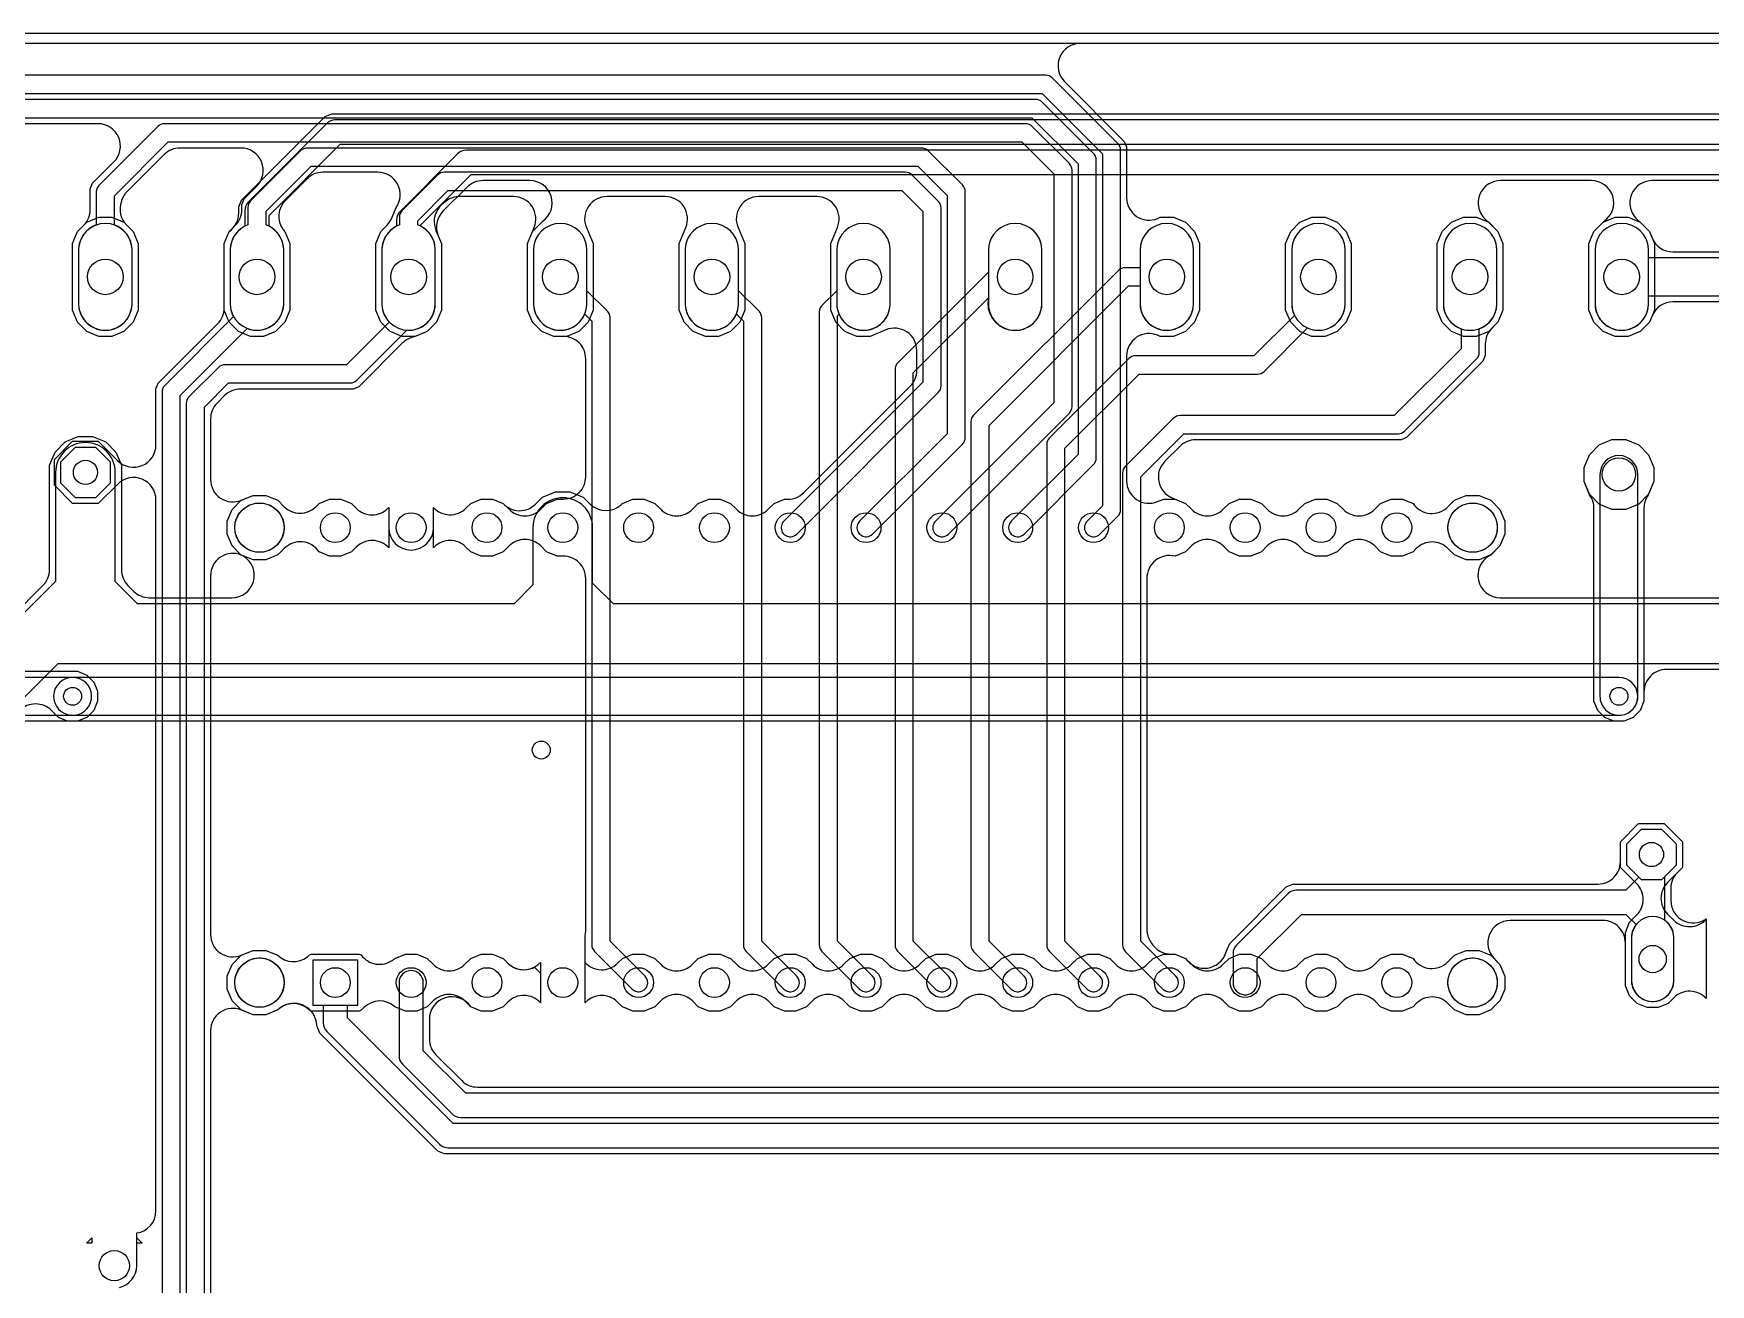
# Model space of a CAD drawing. Header units: millimetres. Extents: x -12 to 258, y 0 to 147.
# Drawn here: x 87.3 to 143.5, y 105.1 to 147 of the extents above; entities that cross this region are included whole.
import ezdxf

# ---------------------------------------------------------------- set-up
doc = ezdxf.new("R2010")
doc.units = ezdxf.units.MM

msp = doc.modelspace()

# ---------------------------------------------------------------- linework, layer by layer
at = {"layer": '16_copper'}
for points in [[(238.923, 146.67), (187.217, 146.67, 0.633248), (186.637, 145.444), (186.767, 145.285), (186.95, 145.011), (187.106, 144.721), (187.232, 144.416), (187.327, 144.101), (187.341, 144.035), (184.07, 144.035, 0.000022), (184.07, 144.035), (180.799, 144.035), (180.813, 144.101), (180.908, 144.416), (181.034, 144.721), (181.19, 145.011), (181.373, 145.285), (181.503, 145.444, 0.633244), (180.923, 146.67), (55.897, 146.67, 0.414214)], [(90.166, 104.998, 0.349553), (90.748, 105.728), (90.748, 106.823, 0.373256), (91.392, 107.565), (91.392, 131.379, 0.66818), (90.112, 131.909), (89.461, 131.259), (88.599, 131.259), (87.989, 131.869), (87.989, 132.731), (88.599, 133.341), (89.461, 133.341), (90.112, 132.691, 0.66818), (91.392, 133.221), (91.392, 135.101), (91.469, 135.288), (93.457, 137.275, 0.198912), (93.676, 137.806), (93.676, 139.964), (93.844, 140.368, 0.248821), (94.165, 141), (94.165, 141.196), (94.258, 141.42), (97.055, 144.217), (97.279, 144.31), (167.821, 144.31)], [(167.7, 144.106), (97.4, 144.106, 0.198912), (97.113, 143.987), (94.488, 141.362, 0.198912), (94.369, 141.075), (94.369, 140.544, 0.270398), (93.88, 139.784), (93.88, 137.916, 0.115664), (93.991, 137.522), (91.684, 135.216, 0.198912), (91.595, 135), (91.595, 102.026)], [(92.205, 101.9), (92.205, 134.874), (94.451, 137.12, 0.513486), (95.67, 137.916), (95.67, 139.784, 0.270398), (95.181, 140.544), (95.181, 140.907), (97.568, 143.294), (167.532, 143.294)], [(167.2, 143.09), (101.784, 143.09, 0.198912), (101.497, 142.971), (99.568, 141.042, 0.198912), (99.449, 140.755), (99.449, 140.544, 0.270398), (98.96, 139.784), (98.96, 137.916, 0.181188), (99.206, 137.337), (97.774, 135.905), (93.7, 135.905, 0.198912), (93.484, 135.816), (92.497, 134.828, 0.198912), (92.408, 134.613), (92.408, 100.949)], [(93.018, 100.823), (93.018, 134.487), (93.826, 135.295), (97.9, 135.295, 0.198912), (98.116, 135.384), (99.792, 137.061, 0.421945), (100.75, 137.916), (100.75, 139.784, 0.270398), (100.261, 140.544), (100.261, 140.587), (101.952, 142.278), (167.032, 142.278)], [(144.557, 142.074), (141.513, 142.074, 0.130841), (141.132, 141.97), (141.123, 141.965, 0.323266), (140.783, 141.155), (140.785, 141.145), (140.788, 141.135), (140.795, 141.112, 0.166741), (141.085, 140.709), (141.426, 140.368), (141.594, 139.964), (141.594, 137.736), (141.426, 137.332), (141.117, 137.023), (140.714, 136.856), (140.276, 136.856), (139.873, 137.023), (139.564, 137.332), (139.396, 137.736), (139.396, 139.964), (139.564, 140.368), (139.907, 140.711, 0.732902), (139.477, 142.074), (136.433, 142.074, 0.130851), (136.052, 141.97), (136.043, 141.965, 0.323277), (135.703, 141.155), (135.705, 141.145), (135.708, 141.135), (135.715, 141.112, 0.166741), (136.005, 140.709), (136.346, 140.368), (136.514, 139.964), (136.514, 137.736), (136.346, 137.332), (136.143, 137.129, 0.198913), (135.923, 136.598), (135.923, 136.214), (135.846, 136.027), (133.288, 133.469), (133.101, 133.392), (126.221, 133.392, 0.198912), (125.691, 133.172), (125.189, 132.671, 0.534511), (125.433, 131.448), (125.882, 131.261), (126.08, 131.064, 0.414215), (127.14, 131.064), (127.338, 131.261), (127.69, 131.407), (128.07, 131.407), (128.422, 131.261), (128.62, 131.064, 0.414215), (129.68, 131.064), (129.878, 131.261), (130.23, 131.407), (130.61, 131.407), (130.962, 131.261), (131.16, 131.064, 0.414215), (132.22, 131.064), (132.418, 131.261), (132.77, 131.407), (133.15, 131.407), (133.502, 131.261, 0.476012), (134.674, 131.15), (134.889, 131.365), (135.285, 131.529), (135.715, 131.529), (136.111, 131.365), (136.415, 131.061), (136.579, 130.665), (136.579, 130.235), (136.415, 129.839), (136.111, 129.535), (135.715, 129.37), (135.285, 129.37), (134.889, 129.535), (134.674, 129.75, 0.414217), (133.613, 129.75), (133.502, 129.639), (133.15, 129.493), (132.77, 129.493), (132.418, 129.639), (132.22, 129.836, 0.414215), (131.16, 129.836), (130.962, 129.639), (130.61, 129.493), (130.23, 129.493), (129.878, 129.639), (129.68, 129.836, 0.414215), (128.62, 129.836), (128.422, 129.639), (128.07, 129.493), (127.69, 129.493), (127.338, 129.639), (127.14, 129.836, 0.414215), (126.08, 129.836), (125.882, 129.639), (125.53, 129.493, 0.490605), (124.586, 128.743), (124.586, 116.993, 0.151714), (124.719, 116.569), (124.734, 116.546, 0.273938), (125.412, 116.167), (125.53, 116.167), (125.882, 116.021, 0.623568), (127.234, 116.214), (127.363, 116.525), (129.255, 118.417), (129.479, 118.51), (139.699, 118.51, 0.414214), (140.449, 119.26), (140.449, 119.931), (141.059, 120.541), (141.921, 120.541), (142.531, 119.931), (142.531, 119.069), (142.359, 118.897, 0.198913), (142.14, 118.366), (142.14, 117.956, 0.549061), (143.207, 117.277), (143.22, 117.283, 0.037819), (143.32, 117.343), (143.32, 116, 0.000022), (143.32, 116), (143.32, 114.676, 0.427817), (142.236, 114.701), (142.048, 114.514), (141.712, 114.374), (141.348, 114.374), (141.012, 114.514), (140.755, 114.771), (140.616, 115.107), (140.616, 116.54, 0.414214), (139.866, 117.29), (136.757, 117.29, 0.668181), (136.227, 116.01), (136.415, 115.821), (136.579, 115.425), (136.579, 114.995), (136.415, 114.599), (136.111, 114.295), (135.715, 114.131), (135.285, 114.131), (134.889, 114.295), (134.674, 114.51, 0.414217), (133.613, 114.51), (133.502, 114.399), (133.15, 114.253), (132.77, 114.253), (132.418, 114.399), (132.22, 114.596, 0.414215), (131.16, 114.596), (130.962, 114.399), (130.61, 114.253), (130.23, 114.253), (129.878, 114.399), (129.68, 114.596, 0.414215), (128.62, 114.596), (128.422, 114.399), (128.07, 114.253), (127.69, 114.253), (127.338, 114.399), (127.14, 114.596, 0.414215), (126.08, 114.596), (125.882, 114.399), (125.53, 114.253), (125.15, 114.253), (124.798, 114.399), (124.6, 114.596, 0.414215), (123.54, 114.596), (123.342, 114.399), (122.99, 114.253), (122.61, 114.253), (122.258, 114.399), (122.06, 114.596, 0.414215), (121, 114.596), (120.802, 114.399), (120.45, 114.253), (120.07, 114.253), (119.718, 114.399), (119.52, 114.596, 0.414215), (118.46, 114.596), (118.262, 114.399), (117.91, 114.253), (117.53, 114.253), (117.178, 114.399), (116.98, 114.596, 0.414215), (115.92, 114.596), (115.722, 114.399), (115.37, 114.253), (114.99, 114.253), (114.638, 114.399), (114.44, 114.596, 0.414215), (113.38, 114.596), (113.182, 114.399), (112.83, 114.253), (112.45, 114.253), (112.098, 114.399), (111.9, 114.596, 0.414215), (110.84, 114.596), (110.642, 114.399), (110.29, 114.253), (109.91, 114.253), (109.558, 114.399), (109.36, 114.596, 0.414215), (108.3, 114.596), (108.102, 114.399), (107.75, 114.253), (107.37, 114.253), (107.018, 114.399), (106.856, 114.56, 0.414216), (105.796, 114.56), (105.77, 114.534), (105.77, 115.21, 0.000022), (105.77, 115.21), (105.77, 116.797, 0.057491), (105.79, 116.968), (105.79, 128.743, 0.414214), (105.04, 129.493), (104.83, 129.493), (104.478, 129.639), (104.28, 129.836, 0.414215), (103.22, 129.836), (103.022, 129.639), (102.67, 129.493), (102.29, 129.493), (101.938, 129.639), (101.776, 129.8, 0.414216), (100.716, 129.8), (100.69, 129.774), (100.69, 130.45, 0.000022), (100.69, 130.45), (100.69, 131.126, 0.4284), (101.776, 131.1), (101.938, 131.261), (102.29, 131.407), (102.67, 131.407), (103.022, 131.261), (103.22, 131.064, 0.414215), (104.28, 131.064), (104.478, 131.261), (104.83, 131.407), (105.04, 131.407, 0.414214), (105.79, 132.157), (105.79, 136.106, 0.414214), (105.04, 136.856), (104.716, 136.856), (104.313, 137.023), (104.004, 137.332), (103.836, 137.736), (103.836, 139.964), (104.004, 140.368), (104.347, 140.711, 0.732907), (103.917, 142.074), (102.347, 142.074, 0.198912), (101.817, 141.855), (101.007, 141.045, 0.303348), (100.844, 140.227), (100.954, 139.964), (100.954, 137.736), (100.786, 137.332), (100.477, 137.023), (100.038, 136.841, 0.117118), (99.717, 136.691), (99.685, 136.665, 0.01376), (99.655, 136.636), (98.188, 135.169), (98.001, 135.092), (94.221, 135.092, 0.198911), (93.691, 134.872), (93.44, 134.622, 0.198914), (93.221, 134.092), (93.221, 132.062, 0.534512), (94.258, 131.369), (94.645, 131.529), (95.075, 131.529), (95.471, 131.365), (95.686, 131.15, 0.414217), (96.747, 131.15), (96.858, 131.261), (97.21, 131.407), (97.59, 131.407), (97.942, 131.261), (98.104, 131.1, 0.414215), (99.164, 131.1), (99.19, 131.126), (99.19, 130.45, 0.000022), (99.19, 130.45), (99.19, 129.774, 0.4284), (98.104, 129.8), (97.942, 129.639), (97.59, 129.493), (97.21, 129.493), (96.858, 129.639, 0.476012), (95.686, 129.75), (95.471, 129.535), (95.075, 129.37), (94.645, 129.37), (94.258, 129.531, 0.534512), (93.221, 128.838), (93.221, 116.822, 0.534512), (94.258, 116.129), (94.645, 116.289), (95.075, 116.289), (95.473, 116.125, 0.378581), (96.465, 116.076), (96.516, 116.121, 0.006723), (96.531, 116.136), (96.606, 116.167), (98.194, 116.167), (98.269, 116.136, 0.415875), (99.326, 115.966), (99.349, 115.981, 0.019134), (99.394, 116.02), (99.75, 116.167), (100.13, 116.167), (100.482, 116.021), (100.68, 115.824, 0.414215), (101.74, 115.824), (101.938, 116.021), (102.29, 116.167), (102.67, 116.167), (103.022, 116.021), (103.184, 115.86, 0.315701), (104.032, 115.712), (104.056, 115.723, 0.020237), (104.084, 115.714), (104.27, 115.529), (104.27, 115.21, 0.000022), (104.27, 115.21), (104.27, 114.534, 0.4284), (103.184, 114.56), (103.022, 114.399), (102.67, 114.253), (102.29, 114.253), (101.938, 114.399), (101.74, 114.596, 0.414215), (100.68, 114.596), (100.482, 114.399), (100.13, 114.253), (99.75, 114.253), (99.394, 114.4, 0.399949), (98.361, 114.375), (98.269, 114.284), (98.194, 114.253), (96.606, 114.253), (96.531, 114.284, 0.384991), (95.527, 114.344), (95.475, 114.299), (95.472, 114.295), (95.075, 114.131), (94.645, 114.131), (94.258, 114.291, 0.534512), (93.221, 113.598), (93.221, 100.722)]]:
    msp.add_lwpolyline(points, format="xyb", dxfattribs=at)
for points in [[(89.476, 136.856), (89.073, 137.023), (88.764, 137.332), (88.596, 137.736), (88.596, 139.964), (88.764, 140.368), (89.073, 140.677), (89.476, 140.844), (89.914, 140.844), (90.317, 140.677), (90.626, 140.368), (90.794, 139.964), (90.794, 137.736), (90.626, 137.332), (90.317, 137.023), (89.914, 136.856)], [(89.868, 131.953), (89.868, 132.647), (89.377, 133.138), (88.683, 133.138), (88.192, 132.647), (88.192, 131.953), (88.683, 131.462), (89.377, 131.462)], [(98.154, 115.964), (96.646, 115.964), (96.646, 114.456), (98.154, 114.456)], [(89.069, 106.478), (89.098, 106.517), (89.209, 106.628), (89.248, 106.657), (89.248, 106.478)]]:
    msp.add_lwpolyline(points, close=True, dxfattribs=at)
for points in [[(89.812, 137.066, 0.363971), (90.59, 137.916), (90.59, 139.784, 0.957293), (88.8, 139.784), (88.8, 137.916), (88.806, 137.838), (88.82, 137.761), (88.84, 137.685), (88.867, 137.612), (88.9, 137.541), (88.939, 137.473), (88.984, 137.409), (89.034, 137.349), (89.09, 137.294), (89.149, 137.244), (89.213, 137.199), (89.281, 137.16), (89.352, 137.127), (89.426, 137.1), (89.501, 137.08), (89.578, 137.066), (89.656, 137.059), (89.734, 137.059)], [(107.583, 114.906, 0.641754), (107.776, 115.426), (106.603, 116.598), (106.603, 137.487, 0.198912), (106.514, 137.703), (105.83, 138.386), (105.83, 139.784, 0.957293), (104.04, 139.784), (104.04, 137.916, 0.795461), (105.756, 137.598), (105.993, 137.361), (105.993, 116.472, 0.198912), (106.082, 116.256), (107.344, 114.994), (107.377, 114.966), (107.414, 114.942), (107.454, 114.924), (107.496, 114.912), (107.539, 114.906)], [(112.663, 114.906, 0.641754), (112.856, 115.426), (111.683, 116.598), (111.683, 137.487, 0.198912), (111.594, 137.703), (110.91, 138.386), (110.91, 139.784, 0.957293), (109.12, 139.784), (109.12, 137.916, 0.795461), (110.836, 137.598), (111.073, 137.361), (111.073, 116.472, 0.198912), (111.162, 116.256), (112.424, 114.994), (112.457, 114.966), (112.494, 114.942), (112.534, 114.924), (112.576, 114.912), (112.619, 114.906)], [(115.203, 114.906, 0.641754), (115.396, 115.426), (114.223, 116.598), (114.223, 137.547), (114.274, 137.598, 0.795461), (115.99, 137.916), (115.99, 139.784, 0.957293), (114.2, 139.784), (114.2, 138.386), (113.702, 137.889, 0.198912), (113.613, 137.673), (113.613, 116.472, 0.198912), (113.702, 116.256), (114.964, 114.994), (114.997, 114.966), (115.034, 114.942), (115.074, 114.924), (115.116, 114.912), (115.159, 114.906)], [(117.743, 114.906, 0.641754), (117.936, 115.426), (116.763, 116.598), (116.763, 135.632), (119.28, 138.149, 0.997581), (121.05, 137.761), (121.064, 137.838), (121.07, 137.916), (121.07, 139.784, 0.957293), (119.28, 139.784), (119.28, 139.011), (116.242, 135.974, 0.198912), (116.153, 135.758), (116.153, 116.472, 0.198912), (116.242, 116.256), (117.504, 114.994), (117.537, 114.966), (117.574, 114.942), (117.614, 114.924), (117.656, 114.912), (117.699, 114.906)], [(120.283, 114.906, 0.641754), (120.476, 115.426), (119.303, 116.598), (119.303, 133.872), (123.976, 138.545), (124.36, 138.545), (124.36, 137.916, 0.957293), (126.15, 137.916), (126.15, 139.784, 0.957293), (124.36, 139.784), (124.36, 139.155), (123.85, 139.155, 0.198912), (123.634, 139.066), (118.782, 134.214, 0.198912), (118.693, 133.998), (118.693, 116.472, 0.198912), (118.782, 116.256), (120.044, 114.994), (120.077, 114.966), (120.114, 114.942), (120.154, 114.924), (120.196, 114.912), (120.239, 114.906)], [(122.823, 114.906, 0.641754), (123.016, 115.426), (121.843, 116.598), (121.843, 133.112), (124.326, 135.595), (128.3, 135.595, 0.198912), (128.516, 135.684), (129.969, 137.138, 0.529759), (131.23, 137.916), (131.23, 139.784, 0.957293), (129.44, 139.784), (129.44, 137.916, 0.103091), (129.53, 137.561), (128.174, 136.205), (124.2, 136.205, 0.198912), (123.984, 136.116), (121.322, 133.454, 0.198912), (121.233, 133.238), (121.233, 116.472, 0.198912), (121.322, 116.256), (122.584, 114.994), (122.617, 114.966), (122.654, 114.942), (122.694, 114.924), (122.736, 114.912), (122.779, 114.906)], [(125.363, 114.906, 0.641754), (125.556, 115.426), (124.383, 116.598), (124.383, 132.152), (125.826, 133.595), (133, 133.595, 0.198912), (133.216, 133.684), (135.631, 136.099, 0.198912), (135.72, 136.315), (135.72, 137.113, 0.303811), (136.31, 137.916), (136.31, 139.784, 0.957293), (134.52, 139.784), (134.52, 137.916, 0.303811), (135.11, 137.113), (135.11, 136.441), (132.874, 134.205), (125.7, 134.205, 0.198912), (125.484, 134.116), (123.862, 132.494, 0.198912), (123.773, 132.278), (123.773, 116.472, 0.198912), (123.862, 116.256), (125.124, 114.994), (125.157, 114.966), (125.194, 114.942), (125.234, 114.924), (125.276, 114.912), (125.319, 114.906)], [(140.612, 137.066, 0.363971), (141.39, 137.916), (141.39, 139.784, 0.957293), (139.6, 139.784), (139.6, 137.916), (139.606, 137.838), (139.62, 137.761), (139.64, 137.685), (139.667, 137.612), (139.7, 137.541), (139.739, 137.473), (139.784, 137.409), (139.834, 137.349), (139.89, 137.294), (139.949, 137.244), (140.013, 137.199), (140.081, 137.16), (140.152, 137.127), (140.226, 137.1), (140.301, 137.08), (140.378, 137.066), (140.456, 137.059), (140.534, 137.059)], [(140.233, 123.962), (139.925, 124.089), (139.689, 124.325), (139.562, 124.633), (139.562, 131.105, 0.072969), (139.53, 131.321), (139.521, 131.347, 0.072585), (139.419, 131.544), (139.232, 131.998), (139.232, 132.462), (139.409, 132.892), (139.738, 133.221), (140.168, 133.398), (140.632, 133.398), (141.062, 133.221), (141.391, 132.892), (141.568, 132.462), (141.568, 131.998), (141.38, 131.543, 0.157449), (141.238, 131.105), (141.238, 124.633), (141.111, 124.325), (140.875, 124.089), (140.567, 123.962)], [(140.473, 124.169, 0.380649), (141.035, 124.8), (141.035, 132.23, 1), (139.765, 132.23), (139.765, 124.8), (139.768, 124.737), (139.777, 124.675), (139.793, 124.614), (139.814, 124.555), (139.842, 124.498), (139.874, 124.444), (139.912, 124.394), (139.955, 124.347), (140.002, 124.305), (140.053, 124.268), (140.107, 124.237), (140.164, 124.21), (140.224, 124.19), (140.285, 124.175), (140.348, 124.167), (140.411, 124.165)], [(88.663, 124.168, 0.951582), (88.6, 125.435), (81.563, 125.435), (80.471, 126.527), (80.471, 127.486, 1), (79.201, 127.486), (79.201, 126.264, 0.198912), (79.387, 125.815), (80.851, 124.351, 0.198912), (81.3, 124.165), (88.6, 124.165)], [(142.328, 119.153), (142.328, 119.847), (141.837, 120.338), (141.143, 120.338), (140.652, 119.847), (140.652, 119.153), (141.065, 118.74), (140.632, 118.306), (129.6, 118.306, 0.198912), (129.313, 118.187), (127.593, 116.467, 0.198912), (127.474, 116.18), (127.474, 115.21, 0.920803), (128.281, 115.143), (128.286, 115.21), (128.286, 116.012), (129.768, 117.494), (140.632, 117.494), (140.972, 117.153, 0.156459), (140.819, 116.746), (140.819, 115.254, 0.952081), (142.241, 115.254), (142.241, 116.746, 0.224558), (141.954, 117.283), (141.936, 117.295), (141.936, 118.761)]]:
    msp.add_lwpolyline(points, format="xyb", close=True, dxfattribs=at)
msp.add_lwpolyline([(81.958, 125.638), (88.767, 125.638), (89.075, 125.511), (89.311, 125.275), (89.438, 124.967), (89.438, 124.633), (89.311, 124.325), (89.075, 124.089), (88.767, 123.962), (81.133, 123.962)], dxfattribs=at)
at = {"layer": '1_copper'}
for points in [[(180.923, 146.67), (122.359, 146.67, 0.668179), (121.829, 145.389), (123.831, 143.388), (123.908, 143.201), (123.908, 141.499, 0.534514), (124.945, 140.806), (125.036, 140.844), (125.474, 140.844), (125.877, 140.677), (126.186, 140.368), (126.354, 139.964), (126.354, 137.736), (126.186, 137.332), (125.877, 137.023), (125.474, 136.856), (125.036, 136.856), (124.945, 136.894, 0.534514), (123.908, 136.201), (123.908, 132.015, 0.534514), (124.945, 131.322), (125.15, 131.407), (125.53, 131.407), (125.882, 131.261), (126.08, 131.064, 0.414215), (127.14, 131.064), (127.338, 131.261), (127.69, 131.407), (128.07, 131.407), (128.422, 131.261), (128.62, 131.064, 0.414215), (129.68, 131.064), (129.878, 131.261), (130.23, 131.407), (130.61, 131.407), (130.962, 131.261), (131.16, 131.064, 0.414215), (132.22, 131.064), (132.418, 131.261), (132.77, 131.407), (133.15, 131.407), (133.502, 131.261, 0.476012), (134.674, 131.15), (134.889, 131.365), (135.285, 131.529), (135.715, 131.529), (136.111, 131.365), (136.415, 131.061), (136.579, 130.665), (136.579, 130.235), (136.415, 129.839), (136.109, 129.533, 0.802726), (136.426, 128.103), (175.939, 128.103)], [(81.826, 144.995), (121.074, 144.995), (123.095, 142.974), (123.095, 131.176), (122.584, 130.666), (122.556, 130.633), (122.532, 130.596), (122.514, 130.556), (122.502, 130.514), (122.496, 130.471), (122.496, 130.427), (122.502, 130.384), (122.515, 130.343), (122.533, 130.303), (122.557, 130.266), (122.585, 130.233), (122.619, 130.205), (122.655, 130.182), (122.695, 130.164), (122.737, 130.152), (122.78, 130.146), (122.824, 130.146, 0.178544), (123.016, 130.234), (123.616, 130.834, 0.198912), (123.705, 131.05), (123.705, 143.1, 0.198912), (123.616, 143.316), (121.416, 145.516, 0.198912), (121.2, 145.605), (81.7, 145.605, 0.198912)], [(86.513, 144.182), (120.737, 144.182), (122.282, 142.637), (122.282, 132.903), (120.044, 130.666), (120.016, 130.633), (119.992, 130.596), (119.974, 130.556), (119.962, 130.514), (119.956, 130.471), (119.956, 130.427), (119.962, 130.384), (119.975, 130.343), (119.993, 130.303), (120.017, 130.266), (120.045, 130.233), (120.079, 130.205), (120.115, 130.182), (120.155, 130.164), (120.197, 130.152), (120.24, 130.146), (120.284, 130.146, 0.178544), (120.476, 130.234), (122.803, 132.562, 0.198912), (122.892, 132.777), (122.892, 142.763, 0.198912), (122.803, 142.979), (121.079, 144.703, 0.198912), (120.863, 144.792), (86.387, 144.792, 0.198912)], [(86.575, 127.476), (87.607, 128.509, 0.198912), (87.827, 129.039), (87.827, 132.539), (88.01, 132.982), (88.348, 133.32), (88.791, 133.503), (89.269, 133.503), (89.712, 133.32), (90.05, 132.982), (90.233, 132.539), (90.233, 129.039, 0.198912), (90.453, 128.509), (90.639, 128.323, 0.198912), (91.169, 128.103), (93.934, 128.103, 0.755527), (94.328, 129.491), (94.308, 129.503, 0.020392), (94.251, 129.532), (93.945, 129.839), (93.781, 130.235), (93.781, 130.665), (93.945, 131.061), (94.249, 131.365), (94.645, 131.529), (95.075, 131.529), (95.471, 131.365), (95.686, 131.15, 0.414217), (96.747, 131.15), (96.858, 131.261), (97.21, 131.407), (97.59, 131.407), (97.942, 131.261), (98.104, 131.1, 0.414215), (99.164, 131.1), (99.19, 131.126), (99.19, 130.45, 0.996286), (100.69, 130.444), (100.69, 130.45), (100.69, 131.126, 0.4284), (101.776, 131.1), (101.938, 131.261), (102.29, 131.407), (102.67, 131.407), (103.022, 131.261, 0.427255), (104.106, 131.238), (104.338, 131.47), (104.781, 131.653), (105.259, 131.653), (105.702, 131.47), (105.934, 131.238, 0.408723), (106.984, 131.228), (106.99, 131.234, 0.012354), (107.018, 131.261), (107.37, 131.407), (107.75, 131.407), (108.102, 131.261), (108.3, 131.064, 0.414215), (109.36, 131.064), (109.558, 131.261), (109.91, 131.407), (110.29, 131.407), (110.642, 131.261), (110.84, 131.064, 0.414215), (111.9, 131.064), (112.098, 131.261), (112.45, 131.407, 0.239987), (113.098, 131.627), (116.66, 135.188, 0.198912), (116.879, 135.718), (116.879, 136.382, 0.534511), (115.842, 137.075), (115.314, 136.856), (114.876, 136.856), (114.473, 137.023), (114.164, 137.332), (113.996, 137.736), (113.996, 139.964), (114.22, 140.504, 0.534511), (113.527, 141.541), (111.583, 141.541, 0.534511), (110.89, 140.504), (111.114, 139.964), (111.114, 137.736), (110.946, 137.332), (110.637, 137.023), (110.234, 136.856), (109.796, 136.856), (109.393, 137.023), (109.084, 137.332), (108.916, 137.736), (108.916, 139.964), (109.14, 140.504, 0.534511), (108.447, 141.541), (106.503, 141.541, 0.534511), (105.81, 140.504), (106.034, 139.964), (106.034, 137.736), (105.866, 137.332), (105.557, 137.023), (105.154, 136.856), (104.716, 136.856), (104.313, 137.023), (104.004, 137.332), (103.836, 137.736), (103.836, 139.964), (104.06, 140.504, 0.534511), (103.367, 141.541), (101.57, 141.541, 0.170193), (101.102, 141.376), (101.07, 141.35, 0.371978), (100.773, 140.4), (100.954, 139.964), (100.954, 137.736), (100.786, 137.332), (100.477, 137.023), (100.074, 136.856), (99.636, 136.856), (99.233, 137.023), (98.924, 137.332), (98.756, 137.736), (98.756, 139.964), (98.924, 140.368), (99.127, 140.571, 0.111873), (99.304, 140.853), (99.435, 141.169, 0.609457), (98.825, 142.354), (96.983, 142.354, 0.198912), (96.452, 142.134), (95.727, 141.408, 0.366668), (95.647, 140.442), (95.663, 140.42, 0.020819), (95.705, 140.371), (95.874, 139.964), (95.874, 137.736), (95.706, 137.332), (95.397, 137.023), (94.994, 136.856), (94.556, 136.856), (94.153, 137.023), (93.844, 137.332), (93.676, 137.736), (93.676, 139.964), (93.844, 140.368), (94.047, 140.571, 0.198912), (94.267, 141.102), (94.267, 141.276), (94.344, 141.463), (94.768, 141.886, 0.66818), (94.237, 143.166), (92.195, 143.166, 0.198912), (91.665, 142.947), (90.423, 141.704, 0.119045), (90.239, 141.404), (90.232, 141.377, 0.295778), (90.423, 140.571), (90.626, 140.368), (90.794, 139.964), (90.794, 137.736), (90.626, 137.332), (90.317, 137.023), (89.914, 136.856), (89.476, 136.856), (89.073, 137.023), (88.764, 137.332), (88.596, 137.736), (88.596, 139.964), (88.764, 140.368), (88.967, 140.571, 0.198912), (89.187, 141.102), (89.187, 141.796), (89.264, 141.983), (89.98, 142.699, 0.66818), (89.45, 143.979), (86.908, 143.979, 0.198912)], [(143.861, 138.012), (142.209, 138.012, 0.303347), (141.516, 137.549), (141.426, 137.332), (141.117, 137.023), (140.714, 136.856), (140.276, 136.856), (139.873, 137.023), (139.564, 137.332), (139.396, 137.736), (139.396, 139.964), (139.564, 140.368), (139.873, 140.677), (140.276, 140.844), (140.714, 140.844), (141.117, 140.677), (141.426, 140.368), (141.516, 140.151, 0.303347), (142.209, 139.688), (143.861, 139.688, 0.303347)], [(144.68, 139.485), (141.39, 139.485), (141.39, 139.784, 0.957293), (139.6, 139.784), (139.6, 137.916, 0.957293), (141.39, 137.916), (141.39, 138.215), (144.68, 138.215)], [(175.7, 127.9), (106.714, 127.9), (106.02, 128.594), (106.02, 130.45, 1), (104.02, 130.45), (104.02, 128.534), (103.386, 127.9), (90.774, 127.9), (90.03, 128.644), (90.03, 132.3, 1), (88.03, 132.3), (88.03, 128.644), (81.893, 122.507, 0.198912)], [(147.157, 125.697), (141.988, 125.697, 0.414214), (141.238, 124.947), (141.238, 124.633), (141.111, 124.325), (140.875, 124.089), (140.567, 123.962), (88.433, 123.962), (88.125, 124.089), (87.888, 124.326, 0.414214), (86.828, 124.326)], [(166.116, 109.474), (101.058, 109.474), (100.834, 109.567), (96.883, 113.518), (96.789, 113.745, 0.085384), (96.736, 113.994), (96.725, 114.019, 0.515225), (95.527, 114.344), (95.475, 114.299), (95.472, 114.295), (95.075, 114.131), (94.645, 114.131), (94.249, 114.295), (93.945, 114.599), (93.781, 114.995), (93.781, 115.425), (93.945, 115.821), (94.249, 116.125), (94.645, 116.289), (95.075, 116.289), (95.473, 116.125, 0.378581), (96.465, 116.076), (96.516, 116.121, 0.006723), (96.531, 116.136), (96.606, 116.167), (98.194, 116.167), (98.269, 116.136, 0.415875), (99.326, 115.966), (99.349, 115.981, 0.019346), (99.395, 116.02), (99.75, 116.167), (100.13, 116.167), (100.482, 116.021), (100.68, 115.824, 0.414215), (101.74, 115.824), (101.938, 116.021), (102.29, 116.167), (102.67, 116.167), (103.022, 116.021), (103.184, 115.86, 0.414215), (104.244, 115.86), (104.27, 115.886), (104.27, 115.21, 0.000022), (104.27, 115.21), (104.27, 114.534, 0.4284), (103.184, 114.56), (103.022, 114.399), (102.67, 114.253), (102.29, 114.253), (101.938, 114.399, 0.74332), (100.55, 113.976), (100.55, 113.323, 0.198912), (100.769, 112.793), (101.633, 111.929, 0.198912), (102.163, 111.71), (167.221, 111.71)], [(166.679, 110.49), (101.347, 110.49), (97.806, 114.031), (97.806, 114.456), (98.154, 114.456), (98.154, 115.964), (96.646, 115.964), (96.646, 114.456), (96.994, 114.456), (96.994, 113.863, 0.198912), (97.113, 113.576), (100.892, 109.797, 0.198912), (101.179, 109.678), (166.511, 109.678)], [(167.1, 111.506), (101.768, 111.506), (100.346, 112.928), (100.346, 115.21, 1), (99.534, 115.21), (99.534, 112.76, 0.198912), (99.653, 112.473), (101.313, 110.813, 0.198912), (101.6, 110.694), (166.932, 110.694)]]:
    msp.add_lwpolyline(points, format="xyb", dxfattribs=at)
for points in [[(117.744, 130.146, 0.178544), (117.936, 130.234), (121.99, 134.289, 0.198912), (122.079, 134.504), (122.079, 142.427, 0.198912), (121.99, 142.642), (120.742, 143.89, 0.198912), (120.527, 143.979), (91.674, 143.979, 0.198912), (91.459, 143.89), (89.479, 141.911, 0.198912), (89.39, 141.695), (89.39, 140.587, 0.303811), (88.8, 139.784), (88.8, 137.916, 0.957293), (90.59, 137.916), (90.59, 139.784, 0.303811), (90, 140.587), (90, 141.569), (91.801, 143.37), (120.4, 143.37), (121.47, 142.3), (121.47, 134.631), (117.504, 130.666), (117.476, 130.633), (117.452, 130.596), (117.434, 130.556), (117.422, 130.514), (117.416, 130.471), (117.416, 130.427), (117.422, 130.384), (117.435, 130.343), (117.453, 130.303), (117.477, 130.266), (117.505, 130.233), (117.539, 130.205), (117.575, 130.182), (117.615, 130.164), (117.657, 130.152), (117.7, 130.146)], [(115.204, 130.146, 0.178544), (115.396, 130.234), (118.416, 133.254, 0.198912), (118.505, 133.47), (118.505, 141.7, 0.198912), (118.416, 141.916), (117.254, 143.077, 0.198912), (117.038, 143.166), (96.462, 143.166, 0.198912), (96.246, 143.077), (94.559, 141.391, 0.198912), (94.47, 141.175), (94.47, 140.587, 0.303811), (93.88, 139.784), (93.88, 137.916, 0.957293), (95.67, 137.916), (95.67, 139.784, 0.303811), (95.08, 140.587), (95.08, 141.049), (96.588, 142.557), (116.912, 142.557), (117.895, 141.574), (117.895, 133.596), (114.964, 130.666), (114.936, 130.633), (114.912, 130.596), (114.894, 130.556), (114.882, 130.514), (114.876, 130.471), (114.876, 130.427), (114.882, 130.384), (114.895, 130.343), (114.913, 130.303), (114.937, 130.266), (114.965, 130.233), (114.999, 130.205), (115.035, 130.182), (115.075, 130.164), (115.117, 130.152), (115.16, 130.146)], [(112.664, 130.146, 0.178544), (112.856, 130.234), (117.603, 134.982, 0.198912), (117.692, 135.197), (117.692, 141.162, 0.198912), (117.603, 141.377), (116.716, 142.264, 0.198912), (116.5, 142.354), (101.049, 142.354, 0.198912), (100.833, 142.264), (99.639, 141.071, 0.198912), (99.55, 140.855), (99.55, 140.587, 0.303811), (98.96, 139.784), (98.96, 137.916, 0.957293), (100.75, 137.916), (100.75, 139.784, 0.303811), (100.16, 140.587), (100.16, 140.729), (101.175, 141.744), (116.374, 141.744), (117.082, 141.035), (117.082, 135.323), (112.424, 130.666), (112.396, 130.633), (112.372, 130.596), (112.354, 130.556), (112.342, 130.514), (112.336, 130.471), (112.336, 130.427), (112.342, 130.384), (112.355, 130.343), (112.373, 130.303), (112.397, 130.266), (112.425, 130.233), (112.459, 130.205), (112.495, 130.182), (112.535, 130.164), (112.577, 130.152), (112.62, 130.146)], [(105.052, 137.066, 0.363971), (105.83, 137.916), (105.83, 139.784, 0.957293), (104.04, 139.784), (104.04, 137.916), (104.046, 137.838), (104.06, 137.761), (104.08, 137.685), (104.107, 137.612), (104.14, 137.541), (104.179, 137.473), (104.224, 137.409), (104.274, 137.349), (104.33, 137.294), (104.389, 137.244), (104.453, 137.199), (104.521, 137.16), (104.592, 137.127), (104.666, 137.1), (104.741, 137.08), (104.818, 137.066), (104.896, 137.059), (104.974, 137.059)], [(110.132, 137.066, 0.363971), (110.91, 137.916), (110.91, 139.784, 0.957293), (109.12, 139.784), (109.12, 137.916), (109.126, 137.838), (109.14, 137.761), (109.16, 137.685), (109.187, 137.612), (109.22, 137.541), (109.259, 137.473), (109.304, 137.409), (109.354, 137.349), (109.41, 137.294), (109.469, 137.244), (109.533, 137.199), (109.601, 137.16), (109.672, 137.127), (109.746, 137.1), (109.821, 137.08), (109.898, 137.066), (109.976, 137.059), (110.054, 137.059)], [(115.212, 137.066, 0.363971), (115.99, 137.916), (115.99, 139.784, 0.957293), (114.2, 139.784), (114.2, 137.916), (114.206, 137.838), (114.22, 137.761), (114.24, 137.685), (114.267, 137.612), (114.3, 137.541), (114.339, 137.473), (114.384, 137.409), (114.434, 137.349), (114.49, 137.294), (114.549, 137.244), (114.613, 137.199), (114.681, 137.16), (114.752, 137.127), (114.826, 137.1), (114.901, 137.08), (114.978, 137.066), (115.056, 137.059), (115.134, 137.059)], [(120.292, 137.066, 0.363971), (121.07, 137.916), (121.07, 139.784, 0.957293), (119.28, 139.784), (119.28, 137.916), (119.286, 137.838), (119.3, 137.761), (119.32, 137.685), (119.347, 137.612), (119.38, 137.541), (119.419, 137.473), (119.464, 137.409), (119.514, 137.349), (119.57, 137.294), (119.629, 137.244), (119.693, 137.199), (119.761, 137.16), (119.832, 137.127), (119.906, 137.1), (119.981, 137.08), (120.058, 137.066), (120.136, 137.059), (120.214, 137.059)], [(125.372, 137.066, 0.363971), (126.15, 137.916), (126.15, 139.784, 0.957293), (124.36, 139.784), (124.36, 137.916), (124.366, 137.838), (124.38, 137.761), (124.4, 137.685), (124.427, 137.612), (124.46, 137.541), (124.499, 137.473), (124.544, 137.409), (124.594, 137.349), (124.65, 137.294), (124.709, 137.244), (124.773, 137.199), (124.841, 137.16), (124.912, 137.127), (124.986, 137.1), (125.061, 137.08), (125.138, 137.066), (125.216, 137.059), (125.294, 137.059)], [(130.452, 137.066, 0.363971), (131.23, 137.916), (131.23, 139.784, 0.957293), (129.44, 139.784), (129.44, 137.916), (129.446, 137.838), (129.46, 137.761), (129.48, 137.685), (129.507, 137.612), (129.54, 137.541), (129.579, 137.473), (129.624, 137.409), (129.674, 137.349), (129.73, 137.294), (129.789, 137.244), (129.853, 137.199), (129.921, 137.16), (129.992, 137.127), (130.066, 137.1), (130.141, 137.08), (130.218, 137.066), (130.296, 137.059), (130.374, 137.059)], [(135.532, 137.066, 0.363971), (136.31, 137.916), (136.31, 139.784, 0.957293), (134.52, 139.784), (134.52, 137.916), (134.526, 137.838), (134.54, 137.761), (134.56, 137.685), (134.587, 137.612), (134.62, 137.541), (134.659, 137.473), (134.704, 137.409), (134.754, 137.349), (134.81, 137.294), (134.869, 137.244), (134.933, 137.199), (135.001, 137.16), (135.072, 137.127), (135.146, 137.1), (135.221, 137.08), (135.298, 137.066), (135.376, 137.059), (135.454, 137.059)], [(140.463, 124.168, 0.951582), (140.4, 125.435), (88.6, 125.435, 0.967636), (88.558, 124.166), (88.6, 124.165), (140.4, 124.165)], [(141.348, 114.374), (141.012, 114.514), (140.755, 114.771), (140.616, 115.107), (140.616, 116.893), (140.755, 117.229), (140.991, 117.465, 0.414215), (140.991, 118.526), (140.449, 119.069), (140.449, 119.931), (141.059, 120.541), (141.921, 120.541), (142.531, 119.931), (142.531, 119.069), (142.029, 118.566, 0.414214), (142.029, 117.505), (142.236, 117.299, 0.419439), (143.32, 117.325), (143.32, 116, 0.000022), (143.32, 116), (143.32, 114.676, 0.427817), (142.236, 114.701), (142.048, 114.514), (141.712, 114.374)], [(141.634, 114.584, 0.357806), (142.241, 115.254), (142.241, 116.746, 0.952081), (140.819, 116.746), (140.819, 115.254), (140.826, 115.184), (140.839, 115.116), (140.86, 115.049), (140.886, 114.984), (140.919, 114.923), (140.958, 114.865), (141.002, 114.811), (141.052, 114.761), (141.106, 114.717), (141.164, 114.678), (141.226, 114.645), (141.29, 114.618), (141.357, 114.598), (141.426, 114.584), (141.495, 114.578), (141.565, 114.578)], [(135.285, 114.131), (134.889, 114.295), (134.674, 114.51, 0.414217), (133.613, 114.51), (133.502, 114.399), (133.15, 114.253), (132.77, 114.253), (132.418, 114.399), (132.22, 114.596, 0.414215), (131.16, 114.596), (130.962, 114.399), (130.61, 114.253), (130.23, 114.253), (129.878, 114.399), (129.68, 114.596, 0.414215), (128.62, 114.596), (128.422, 114.399), (128.07, 114.253), (127.69, 114.253), (127.338, 114.399), (127.14, 114.596, 0.414215), (126.08, 114.596), (125.882, 114.399), (125.53, 114.253), (125.15, 114.253), (124.798, 114.399), (124.6, 114.596, 0.414215), (123.54, 114.596), (123.342, 114.399), (122.99, 114.253), (122.61, 114.253), (122.258, 114.399), (122.06, 114.596, 0.414215), (121, 114.596), (120.802, 114.399), (120.45, 114.253), (120.07, 114.253), (119.718, 114.399), (119.52, 114.596, 0.414215), (118.46, 114.596), (118.262, 114.399), (117.91, 114.253), (117.53, 114.253), (117.178, 114.399), (116.98, 114.596, 0.414215), (115.92, 114.596), (115.722, 114.399), (115.37, 114.253), (114.99, 114.253), (114.638, 114.399), (114.44, 114.596, 0.414215), (113.38, 114.596), (113.182, 114.399), (112.83, 114.253), (112.45, 114.253), (112.098, 114.399), (111.9, 114.596, 0.414215), (110.84, 114.596), (110.642, 114.399), (110.29, 114.253), (109.91, 114.253), (109.558, 114.399), (109.36, 114.596, 0.414215), (108.3, 114.596), (108.102, 114.399), (107.75, 114.253), (107.37, 114.253), (107.018, 114.399), (106.856, 114.56, 0.414216), (105.796, 114.56), (105.77, 114.534), (105.77, 115.21, 0.000022), (105.77, 115.21), (105.77, 115.886, 0.4284), (106.856, 115.86), (107.018, 116.021), (107.37, 116.167), (107.75, 116.167), (108.102, 116.021), (108.3, 115.824, 0.414215), (109.36, 115.824), (109.558, 116.021), (109.91, 116.167), (110.29, 116.167), (110.642, 116.021), (110.84, 115.824, 0.414215), (111.9, 115.824), (112.098, 116.021), (112.45, 116.167), (112.83, 116.167), (113.182, 116.021), (113.38, 115.824, 0.414215), (114.44, 115.824), (114.638, 116.021), (114.99, 116.167), (115.37, 116.167), (115.722, 116.021), (115.92, 115.824, 0.414215), (116.98, 115.824), (117.178, 116.021), (117.53, 116.167), (117.91, 116.167), (118.262, 116.021), (118.46, 115.824, 0.414215), (119.52, 115.824), (119.718, 116.021), (120.07, 116.167), (120.45, 116.167), (120.802, 116.021), (121, 115.824, 0.414215), (122.06, 115.824), (122.258, 116.021), (122.61, 116.167), (122.99, 116.167), (123.342, 116.021), (123.54, 115.824, 0.414215), (124.6, 115.824), (124.798, 116.021), (125.15, 116.167), (125.53, 116.167), (125.882, 116.021), (126.08, 115.824, 0.414215), (127.14, 115.824), (127.338, 116.021), (127.69, 116.167), (128.07, 116.167), (128.422, 116.021), (128.62, 115.824, 0.414215), (129.68, 115.824), (129.878, 116.021), (130.23, 116.167), (130.61, 116.167), (130.962, 116.021), (131.16, 115.824, 0.414215), (132.22, 115.824), (132.418, 116.021), (132.77, 116.167), (133.15, 116.167), (133.502, 116.021, 0.476012), (134.674, 115.91), (134.889, 116.125), (135.285, 116.289), (135.715, 116.289), (136.111, 116.125), (136.415, 115.821), (136.579, 115.425), (136.579, 114.995), (136.415, 114.599), (136.111, 114.295), (135.715, 114.131)]]:
    msp.add_lwpolyline(points, format="xyb", close=True, dxfattribs=at)
for points in [[(130.116, 136.856), (129.713, 137.023), (129.404, 137.332), (129.236, 137.736), (129.236, 139.964), (129.404, 140.368), (129.713, 140.677), (130.116, 140.844), (130.554, 140.844), (130.957, 140.677), (131.266, 140.368), (131.434, 139.964), (131.434, 137.736), (131.266, 137.332), (130.957, 137.023), (130.554, 136.856)], [(135.196, 136.856), (134.793, 137.023), (134.484, 137.332), (134.316, 137.736), (134.316, 139.964), (134.484, 140.368), (134.793, 140.677), (135.196, 140.844), (135.634, 140.844), (136.037, 140.677), (136.346, 140.368), (136.514, 139.964), (136.514, 137.736), (136.346, 137.332), (136.037, 137.023), (135.634, 136.856)], [(140.168, 131.062), (139.738, 131.239), (139.409, 131.568), (139.232, 131.998), (139.232, 132.462), (139.409, 132.892), (139.738, 133.221), (140.168, 133.398), (140.632, 133.398), (141.062, 133.221), (141.391, 132.892), (141.568, 132.462), (141.568, 131.998), (141.391, 131.568), (141.062, 131.239), (140.632, 131.062)], [(142.328, 119.153), (142.328, 119.847), (141.837, 120.338), (141.143, 120.338), (140.652, 119.847), (140.652, 119.153), (141.143, 118.662), (141.837, 118.662)], [(89.069, 106.478), (89.098, 106.517), (89.209, 106.628), (89.248, 106.657), (89.248, 106.478)], [(90.748, 106.478), (90.748, 106.657), (90.787, 106.628), (90.897, 106.517), (90.927, 106.478)]]:
    msp.add_lwpolyline(points, close=True, dxfattribs=at)
msp.add_lwpolyline([(83.6, 121.386), (88.114, 125.9), (147.596, 125.9)], dxfattribs=at)
at = {"layer": 'drills_NPTH'}
for centre in [(94.86, 130.45), (135.5, 130.45), (94.86, 115.21), (135.5, 115.21)]:
    msp.add_circle(centre, 0.826, dxfattribs=at)
at = {"layer": 'drills_PTH'}
for centre, radius in [((89.695, 138.85), 0.597), ((94.775, 138.85), 0.597), ((99.855, 138.85), 0.597), ((104.935, 138.85), 0.597), ((110.015, 138.85), 0.597), ((115.095, 138.85), 0.597), ((120.175, 138.85), 0.597), ((125.255, 138.85), 0.597), ((130.335, 138.85), 0.597), ((135.415, 138.85), 0.597), ((140.495, 138.85), 0.597), ((89.03, 132.3), 0.406), ((140.4, 132.23), 0.559), ((97.4, 130.45), 0.5), ((99.94, 130.45), 0.5), ((102.48, 130.45), 0.5), ((105.02, 130.45), 0.5), ((107.56, 130.45), 0.5), ((110.1, 130.45), 0.5), ((112.64, 130.45), 0.5), ((115.18, 130.45), 0.5), ((117.72, 130.45), 0.5), ((120.26, 130.45), 0.5), ((122.8, 130.45), 0.5), ((125.34, 130.45), 0.5), ((127.88, 130.45), 0.5), ((130.42, 130.45), 0.5), ((132.96, 130.45), 0.5), ((141.49, 119.5), 0.406), ((141.53, 116), 0.457), ((97.4, 115.21), 0.5), ((99.94, 115.21), 0.5), ((102.48, 115.21), 0.5), ((105.02, 115.21), 0.5), ((107.56, 115.21), 0.5), ((110.1, 115.21), 0.5), ((112.64, 115.21), 0.5), ((115.18, 115.21), 0.5), ((117.72, 115.21), 0.5), ((120.26, 115.21), 0.5), ((122.8, 115.21), 0.5), ((125.34, 115.21), 0.5), ((127.88, 115.21), 0.5), ((130.42, 115.21), 0.5), ((132.96, 115.21), 0.5), ((89.998, 105.728), 0.508)]:
    msp.add_circle(centre, radius, dxfattribs=at)
at = {"layer": 'drills_via_1_16'}
for centre in [(88.6, 124.8), (140.4, 124.8), (104.3, 123)]:
    msp.add_circle(centre, 0.3, dxfattribs=at)
at = {"layer": 'holes'}
for points in [[(94.035, 130.491), (94.042, 130.571), (94.058, 130.651), (94.082, 130.728), (94.113, 130.803), (94.151, 130.875), (94.196, 130.942), (94.248, 131.005), (94.305, 131.062), (94.368, 131.114), (94.435, 131.159), (94.507, 131.197), (94.582, 131.228), (94.659, 131.252), (94.739, 131.268), (94.819, 131.275), (94.901, 131.275), (94.981, 131.268), (95.061, 131.252), (95.138, 131.228), (95.213, 131.197), (95.285, 131.159), (95.352, 131.114), (95.415, 131.062), (95.472, 131.005), (95.524, 130.942), (95.569, 130.875), (95.607, 130.803), (95.638, 130.728), (95.662, 130.651), (95.678, 130.571), (95.686, 130.491), (95.686, 130.409), (95.678, 130.329), (95.662, 130.249), (95.638, 130.172), (95.607, 130.097), (95.569, 130.025), (95.524, 129.958), (95.472, 129.895), (95.415, 129.838), (95.352, 129.786), (95.285, 129.741), (95.213, 129.703), (95.138, 129.672), (95.061, 129.648), (94.981, 129.632), (94.901, 129.625), (94.819, 129.625), (94.739, 129.632), (94.659, 129.648), (94.582, 129.672), (94.507, 129.703), (94.435, 129.741), (94.368, 129.786), (94.305, 129.838), (94.248, 129.895), (94.196, 129.958), (94.151, 130.025), (94.113, 130.097), (94.082, 130.172), (94.058, 130.249), (94.042, 130.329), (94.035, 130.409), (94.035, 130.491)], [(134.674, 130.491), (134.682, 130.571), (134.698, 130.651), (134.722, 130.728), (134.753, 130.803), (134.791, 130.875), (134.836, 130.942), (134.888, 131.005), (134.945, 131.062), (135.008, 131.114), (135.075, 131.159), (135.147, 131.197), (135.222, 131.228), (135.299, 131.252), (135.379, 131.268), (135.459, 131.275), (135.541, 131.275), (135.621, 131.268), (135.701, 131.252), (135.778, 131.228), (135.853, 131.197), (135.925, 131.159), (135.992, 131.114), (136.055, 131.062), (136.112, 131.005), (136.164, 130.942), (136.209, 130.875), (136.247, 130.803), (136.278, 130.728), (136.302, 130.651), (136.318, 130.571), (136.326, 130.491), (136.326, 130.409), (136.318, 130.329), (136.302, 130.249), (136.278, 130.172), (136.247, 130.097), (136.209, 130.025), (136.164, 129.958), (136.112, 129.895), (136.055, 129.838), (135.992, 129.786), (135.925, 129.741), (135.853, 129.703), (135.778, 129.672), (135.701, 129.648), (135.621, 129.632), (135.541, 129.625), (135.459, 129.625), (135.379, 129.632), (135.299, 129.648), (135.222, 129.672), (135.147, 129.703), (135.075, 129.741), (135.008, 129.786), (134.945, 129.838), (134.888, 129.895), (134.836, 129.958), (134.791, 130.025), (134.753, 130.097), (134.722, 130.172), (134.698, 130.249), (134.682, 130.329), (134.674, 130.409), (134.674, 130.491)], [(94.035, 115.251), (94.042, 115.331), (94.058, 115.411), (94.082, 115.488), (94.113, 115.563), (94.151, 115.635), (94.196, 115.702), (94.248, 115.765), (94.305, 115.822), (94.368, 115.874), (94.435, 115.919), (94.507, 115.957), (94.582, 115.988), (94.659, 116.012), (94.739, 116.028), (94.819, 116.035), (94.901, 116.035), (94.981, 116.028), (95.061, 116.012), (95.138, 115.988), (95.213, 115.957), (95.285, 115.919), (95.352, 115.874), (95.415, 115.822), (95.472, 115.765), (95.524, 115.702), (95.569, 115.635), (95.607, 115.563), (95.638, 115.488), (95.662, 115.411), (95.678, 115.331), (95.686, 115.251), (95.686, 115.169), (95.678, 115.089), (95.662, 115.009), (95.638, 114.932), (95.607, 114.857), (95.569, 114.785), (95.524, 114.718), (95.472, 114.655), (95.415, 114.598), (95.352, 114.546), (95.285, 114.501), (95.213, 114.463), (95.138, 114.432), (95.061, 114.408), (94.981, 114.392), (94.901, 114.385), (94.819, 114.385), (94.739, 114.392), (94.659, 114.408), (94.582, 114.432), (94.507, 114.463), (94.435, 114.501), (94.368, 114.546), (94.305, 114.598), (94.248, 114.655), (94.196, 114.718), (94.151, 114.785), (94.113, 114.857), (94.082, 114.932), (94.058, 115.009), (94.042, 115.089), (94.035, 115.169), (94.035, 115.251)], [(134.674, 115.251), (134.682, 115.331), (134.698, 115.411), (134.722, 115.488), (134.753, 115.563), (134.791, 115.635), (134.836, 115.702), (134.888, 115.765), (134.945, 115.822), (135.008, 115.874), (135.075, 115.919), (135.147, 115.957), (135.222, 115.988), (135.299, 116.012), (135.379, 116.028), (135.459, 116.035), (135.541, 116.035), (135.621, 116.028), (135.701, 116.012), (135.778, 115.988), (135.853, 115.957), (135.925, 115.919), (135.992, 115.874), (136.055, 115.822), (136.112, 115.765), (136.164, 115.702), (136.209, 115.635), (136.247, 115.563), (136.278, 115.488), (136.302, 115.411), (136.318, 115.331), (136.326, 115.251), (136.326, 115.169), (136.318, 115.089), (136.302, 115.009), (136.278, 114.932), (136.247, 114.857), (136.209, 114.785), (136.164, 114.718), (136.112, 114.655), (136.055, 114.598), (135.992, 114.546), (135.925, 114.501), (135.853, 114.463), (135.778, 114.432), (135.701, 114.408), (135.621, 114.392), (135.541, 114.385), (135.459, 114.385), (135.379, 114.392), (135.299, 114.408), (135.222, 114.432), (135.147, 114.463), (135.075, 114.501), (135.008, 114.546), (134.945, 114.598), (134.888, 114.655), (134.836, 114.718), (134.791, 114.785), (134.753, 114.857), (134.722, 114.932), (134.698, 115.009), (134.682, 115.089), (134.674, 115.169), (134.674, 115.251)]]:
    msp.add_lwpolyline(points, close=True, dxfattribs=at)
at = {"layer": 'outline'}
msp.add_lwpolyline([(252, 147), (-6, 147)], dxfattribs=at)

doc.saveas('drawing.dxf')
